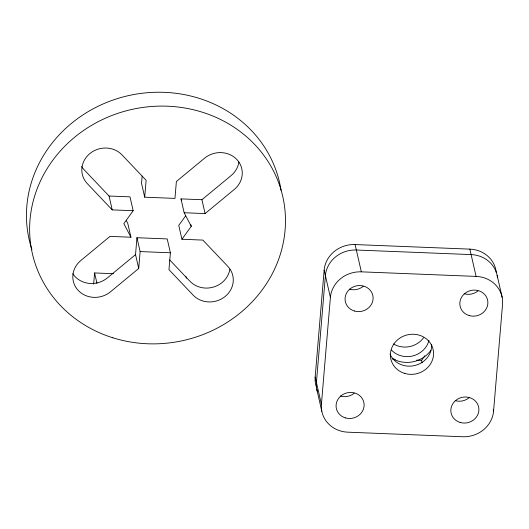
<?xml version="1.0" encoding="UTF-8"?>
<svg xmlns="http://www.w3.org/2000/svg" width="529" height="529" viewBox="0 0 529 529"><rect width="100%" height="100%" fill="white"/><g stroke="black" fill="none" stroke-linecap="round" stroke-linejoin="round"><path stroke-width="0.79" d="M93.653 284.086L94.592 272.951L113.537 273.711M126.266 220.507L127.767 223.37L130.941 237.223L109.992 236.39L80.825 260.513A22.932 21.14 -12.9 0 0 78.299 290.507A22.932 21.14 -12.9 0 0 110.508 291.79L138.71 268.468L135.536 254.614L136.958 237.719L167.217 238.923L170.391 252.783L168.969 269.678L193.078 295.076A22.932 21.14 -12.9 0 0 225.288 296.359A22.932 21.14 -12.9 0 0 227.807 266.365L202.871 240.093L181.93 239.253L178.756 225.4L185.752 215.7M142.142 176.091L141.534 183.332L144.708 197.191L174.96 198.395L176.382 181.5L204.591 158.178A22.932 21.14 -12.9 0 1 236.794 159.46A22.932 21.14 -12.9 0 1 234.274 189.455L205.1 213.577L184.158 212.744L180.984 198.884L201.926 199.717L231.1 175.602A22.932 21.14 -12.9 0 0 238.903 162.013M138.71 268.468L140.132 251.573L136.958 237.719M144.708 197.191L146.13 180.296L122.02 154.891A22.932 21.14 -12.9 0 0 89.811 153.608A22.932 21.14 -12.9 0 0 87.292 183.603L112.221 209.881L133.169 210.714L129.995 196.854L109.047 196.021L84.118 169.749A22.932 21.14 -12.9 0 1 81.605 166.509M316.362 386.983A28.89 26.629 -12.9 0 1 315.165 377.038L324.151 270.14A28.89 26.629 -12.9 0 1 355.091 244.563L469.858 249.133A28.89 26.629 -12.9 0 1 496.255 272.336M469.858 249.133L476.107 276.409A28.89 26.629 -12.9 0 1 502.55 304.274L493.564 411.172A28.89 26.629 -12.9 0 1 462.624 436.749L347.857 432.18A28.89 26.629 -12.9 0 1 321.414 404.315L330.4 297.424L324.151 270.14M133.169 210.714L123.832 223.641L130.941 237.223M181.93 239.253L191.26 226.326L190.909 224.785M422.102 362.742L421.553 360.335L424.899 355.693M135.536 254.614L107.334 277.937A22.932 21.14 -12.9 0 1 72.784 273.678M140.132 251.573L170.391 252.783M330.4 297.424A28.89 26.629 -12.9 0 1 361.34 271.84L476.107 276.409M392.776 359.191L395.242 359.29M416.621 360.143L421.553 360.335M169.716 259.951L189.904 281.223A22.932 21.14 -12.9 0 0 213.564 287.049A22.932 21.14 -12.9 0 0 229.864 269.261M180.984 198.884L181.731 200.312M184.158 212.744L191.26 226.326M497.154 275.497L502.153 297.324M493.207 409.611L493.564 411.172M355.091 244.563L361.34 271.84M315.165 377.038L321.414 404.315M316.811 389.45L321.811 411.271M201.926 199.717L205.1 213.577M186.029 276.594L186.393 278.201M109.047 196.021L112.221 209.881M94.592 272.951L96.979 283.392M31.925 249.556A128.408 118.37 -12.9 0 1 126.821 96.007A128.408 118.37 -12.9 0 1 281.038 190.314M497.505 277.791A28.89 26.629 -12.9 0 0 471.108 254.588L356.341 250.019A28.89 26.629 -12.9 0 0 325.401 275.602L316.415 382.493A28.89 26.629 -12.9 0 0 317.374 391.698M354.218 393.239A14.085 12.98 -12.9 0 1 340.425 396.076M477.978 290.917A14.085 12.98 -12.9 0 1 464.184 293.754M363.211 286.348A14.085 12.98 -12.9 0 1 349.418 289.178M468.985 397.808A14.085 12.98 -12.9 0 1 455.191 400.645M423.524 337.78A21.669 19.97 -12.9 0 1 393.516 343.943M428.946 340.398A21.669 19.97 -12.9 0 1 413.043 355.872A21.669 19.97 -12.9 0 1 391.513 350.132M430.857 350.436A27.925 25.742 -12.9 0 1 392.168 358.384M431.677 344.723A21.669 19.97 -12.9 0 1 414.445 365.612A21.669 19.97 -12.9 0 1 389.992 354.04M112.895 337.8A128.408 118.37 -12.9 0 0 283.696 201.08A128.408 118.37 -12.9 0 0 76.057 136.079A128.408 118.37 -12.9 0 0 112.895 337.8M404.784 373.434A21.669 19.97 -12.9 0 0 433.205 349.934A21.669 19.97 -12.9 0 0 397.953 339.519A21.669 19.97 -12.9 0 0 404.784 373.434M354.41 311.006A14.085 12.98 -12.9 0 0 372.885 295.731A14.085 12.98 -12.9 0 0 349.973 288.96A14.085 12.98 -12.9 0 0 354.41 311.006M345.424 417.897A14.085 12.98 -12.9 0 0 363.899 402.622A14.085 12.98 -12.9 0 0 340.987 395.851A14.085 12.98 -12.9 0 0 345.424 417.897M469.183 315.575A14.085 12.98 -12.9 0 0 487.652 300.3A14.085 12.98 -12.9 0 0 464.74 293.529A14.085 12.98 -12.9 0 0 469.183 315.575M460.19 422.466A14.085 12.98 -12.9 0 0 478.666 407.191A14.085 12.98 -12.9 0 0 455.753 400.42A14.085 12.98 -12.9 0 0 460.19 422.466"/></g></svg>
